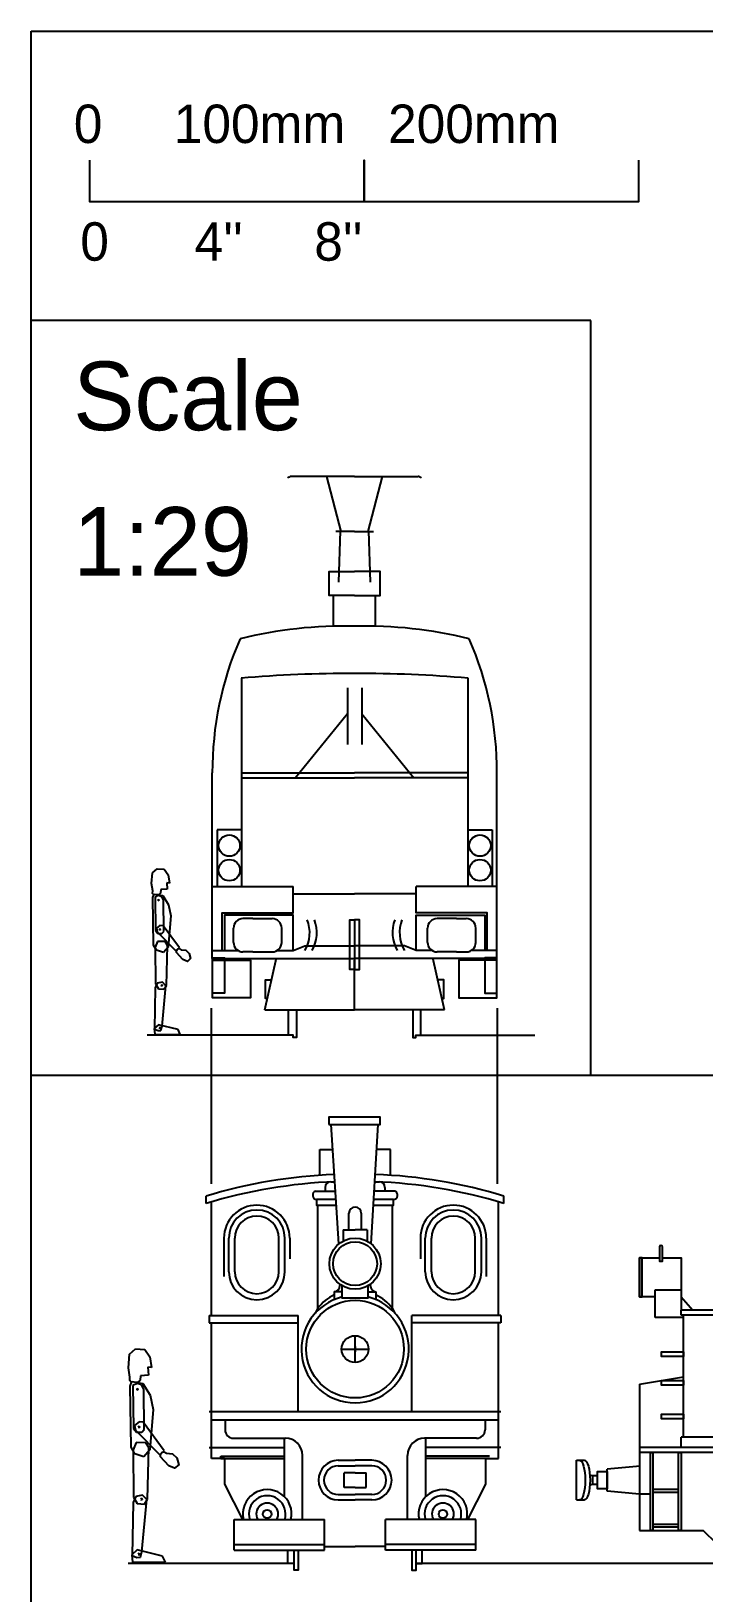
# Model space of a CAD drawing. Extents: x -9190 to 21925, y -3698 to 11555.
# Drawn here: x 20550 to 20795, y 3857 to 4425 of the extents above; entities that cross this region are included whole.
import ezdxf

# ---------------------------------------------------------------- set-up
doc = ezdxf.new("R2010")
doc.units = 0
doc.layers.get('0').update_dxf_attribs({"linetype": 'CONTINUOUS'})
doc.layers.add('1', color=7, linetype='CONTINUOUS')

msp = doc.modelspace()

# ---------------------------------------------------------------- linework, layer by layer
for p, q in [((20753.84, 4319.64), (20550, 4319.64)), ((20753.84, 4045), (20753.84, 4319.64)), ((20667.78, 4262.92), (20644.64, 4262.92)), ((20662.83, 4242.93), (20657.67, 4262.92)), ((20667.78, 4262.92), (20690.92, 4262.92)), ((20672.73, 4242.93), (20677.89, 4262.92)), ((20667.78, 4242.91), (20660.88, 4242.91)), ((20662.02, 4224.4), (20662.67, 4243.09)), ((20667.78, 4242.91), (20674.67, 4242.91)), ((20673.54, 4224.4), (20672.89, 4243.09)), ((20660.13, 4208.43), (20660.13, 4219.64)), ((20675.43, 4208.43), (20675.43, 4219.64)), ((20626.53, 4189.47), (20626.53, 4154.98)), ((20626.53, 4189.47), (20626.53, 4113.6)), ((20709.02, 4189.47), (20709.02, 4154.98)), ((20709.02, 4189.47), (20709.02, 4113.6)), ((20665.19, 4186.02), (20665.19, 4165.33)), ((20670.36, 4186.02), (20670.36, 4165.33)), ((20665.19, 4176.53), (20646.23, 4153.26)), ((20670.36, 4176.53), (20689.33, 4153.26)), ((20615.95, 4087.43), (20615.95, 4154.98)), ((20626.36, 4153.26), (20667.78, 4153.26)), ((20626.53, 4154.98), (20667.78, 4154.98)), ((20709.02, 4154.98), (20667.78, 4154.98)), ((20709.19, 4153.26), (20667.78, 4153.26)), ((20719.61, 4087.43), (20719.61, 4154.98)), ((20626.53, 4134.34), (20617.67, 4134.34)), ((20617.67, 4134.34), (20617.67, 4113.57)), ((20709.02, 4134.34), (20717.88, 4134.34)), ((20717.88, 4134.34), (20717.88, 4113.57)), ((20615.95, 4113.6), (20645.36, 4113.6)), ((20645.36, 4111.02), (20667.78, 4111.02)), ((20690.19, 4111.02), (20667.78, 4111.02)), ((20719.61, 4113.6), (20690.19, 4113.6)), ((20623.66, 4093.31), (20623.66, 4098.52)), ((20630.71, 4101.96), (20627.11, 4101.96)), ((20630.71, 4101.96), (20637.76, 4101.96)), ((20641.21, 4093.31), (20641.21, 4098.52)), ((20694.35, 4093.31), (20694.35, 4098.52)), ((20704.85, 4101.96), (20697.79, 4101.96)), ((20704.84, 4101.96), (20708.45, 4101.96)), ((20711.9, 4093.31), (20711.9, 4098.52)), ((20615.95, 4090.33), (20625.37, 4090.33)), ((20615.95, 4087.43), (20667.78, 4087.43)), ((20630.71, 4089.86), (20627.11, 4089.86)), ((20630.71, 4089.86), (20637.76, 4089.86)), ((20635.02, 4068.78), (20639.33, 4087.74)), ((20639.49, 4090.33), (20645.36, 4090.33)), ((20719.61, 4087.43), (20667.78, 4087.43)), ((20696.06, 4090.33), (20690.19, 4090.33)), ((20700.54, 4068.78), (20696.23, 4087.74)), ((20704.85, 4089.86), (20697.79, 4089.86)), ((20704.84, 4089.86), (20708.45, 4089.86)), ((20719.61, 4090.33), (20710.18, 4090.33)), ((20667.78, 4068.78), (20667.78, 4086.88)), ((20667.78, 4068.78), (20667.78, 4086.88)), ((20635.02, 4068.78), (20667.67, 4068.78)), ((20700.54, 4068.78), (20667.88, 4068.78)), ((20550, 4045), (21639.24, 4045)), ((20662.04, 3983.59), (20659.27, 4027.02)), ((20673.8, 3983.61), (20676.29, 4027.02)), ((20655.05, 4008.54), (20655.05, 4017.87)), ((20655.05, 4017.87), (20659.85, 4017.87)), ((20680.83, 4017.87), (20675.76, 4017.87)), ((20680.83, 4008.54), (20680.83, 4017.87)), ((20653.49, 4002.8), (20660.81, 4002.8)), ((20657.05, 4004.13), (20657.05, 4004.13)), ((20657.05, 4004.13), (20657.05, 4002.8)), ((20659.05, 4006.13), (20660.6, 4006.13)), ((20682.38, 4002.8), (20674.9, 4002.8)), ((20675.09, 4006.13), (20676.83, 4006.13)), ((20678.83, 4004.13), (20678.83, 4002.8)), ((20613.71, 3998.32), (20613.71, 4000.98)), ((20615.71, 3957.43), (20615.71, 3998.91)), ((20720.16, 3957.43), (20720.16, 3998.91)), ((20720.16, 3957.43), (20720.16, 3998.91)), ((20722.16, 3998.32), (20722.16, 4000.98)), ((20665.71, 3988.63), (20665.71, 3994.76)), ((20670.16, 3994.76), (20670.12, 3988.63)), ((20620.16, 3985.65), (20620.16, 3971.65)), ((20621.94, 3973.43), (20621.94, 3985.65)), ((20624.16, 3973.43), (20624.16, 3985.65)), ((20640.16, 3973.43), (20640.16, 3985.65)), ((20642.38, 3973.43), (20642.38, 3985.65)), ((20644.16, 3985.65), (20644.16, 3978.17)), ((20663.58, 3988.63), (20663.58, 3984.61)), ((20663.58, 3988.63), (20667.94, 3988.63)), ((20664.6, 3988.63), (20665.71, 3988.63)), ((20672.3, 3988.63), (20667.94, 3988.63)), ((20672.3, 3988.63), (20672.3, 3984.61)), ((20691.71, 3985.65), (20691.71, 3978.17)), ((20693.49, 3973.43), (20693.49, 3985.65)), ((20695.71, 3973.43), (20695.71, 3985.65)), ((20711.71, 3973.43), (20711.71, 3985.65)), ((20713.94, 3973.43), (20713.94, 3985.65)), ((20715.71, 3985.65), (20715.71, 3971.65)), ((20662.38, 3968.85), (20662.38, 3968.35)), ((20673.49, 3968.85), (20673.49, 3968.35)), ((20660.35, 3966.14), (20660.35, 3963.27)), ((20675.52, 3966.14), (20675.52, 3963.27)), ((20681.49, 3964.8), (20681.49, 3960.18)), ((20777.21, 3966.79), (20786.65, 3966.79)), ((20777.21, 3956.77), (20777.21, 3966.79)), ((20786.65, 3964.32), (20790.88, 3959.43)), ((20614.83, 3957.43), (20647.27, 3957.43)), ((20614.83, 3957.43), (20614.83, 3954.77)), ((20647.27, 3922.58), (20647.27, 3957.43)), ((20654.38, 3960.18), (20653.46, 3958.39)), ((20681.49, 3960.18), (20682.41, 3958.39)), ((20688.6, 3922.58), (20688.6, 3957.43)), ((20721.05, 3957.43), (20688.6, 3957.43)), ((20721.05, 3957.43), (20721.05, 3954.77)), ((20787.54, 3956.77), (20777.21, 3956.77)), ((20941.54, 3959.43), (20786.65, 3959.43)), ((20786.65, 3957.65), (20786.65, 3959.43)), ((20941.54, 3957.65), (20786.65, 3957.65)), ((20787.54, 3913.21), (20787.54, 3957.65)), ((20614.83, 3954.77), (20647.27, 3954.77)), ((20615.71, 3905.45), (20615.71, 3954.77)), ((20721.05, 3954.77), (20688.6, 3954.77)), ((20720.16, 3919.47), (20720.16, 3954.77)), ((20720.16, 3905.45), (20720.16, 3954.77)), ((20663.05, 3945.24), (20672.83, 3945.24)), ((20666.7, 3945.24), (20669.17, 3945.24)), ((20667.94, 3940.35), (20667.94, 3950.13)), ((20667.94, 3946.21), (20667.94, 3944.27)), ((20771.54, 3932.54), (20787.54, 3935.14)), ((20771.54, 3932.54), (20771.54, 3879.21)), ((20614.83, 3922.58), (20721.05, 3922.58)), ((20615.71, 3919.47), (20720.16, 3919.47)), ((20620.6, 3919.47), (20620.6, 3915.91)), ((20715.27, 3919.47), (20715.27, 3915.91)), ((20623.71, 3912.8), (20642.6, 3912.8)), ((20642.22, 3891.51), (20642.22, 3912.8)), ((20712.16, 3912.8), (20693.27, 3912.8)), ((20693.65, 3891.51), (20693.65, 3912.8)), ((20941.54, 3913.21), (20786.65, 3913.21)), ((20786.65, 3909.43), (20786.65, 3913.21)), ((20614.83, 3909.45), (20642.22, 3909.45)), ((20620.38, 3905.44), (20615.71, 3905.44)), ((20619.05, 3905.44), (20619.05, 3906.33)), ((20619.05, 3906.33), (20642.22, 3906.33)), ((20619.05, 3905.44), (20642.22, 3905.44)), ((20620.38, 3905.44), (20620.38, 3896.11)), ((20648.83, 3883.22), (20648.83, 3906.58)), ((20687.05, 3883.22), (20687.05, 3906.58)), ((20721.05, 3909.45), (20693.65, 3909.45)), ((20716.83, 3906.33), (20693.65, 3906.33)), ((20716.83, 3905.44), (20693.65, 3905.44)), ((20715.49, 3905.44), (20720.16, 3905.44)), ((20715.49, 3905.44), (20715.49, 3896.11)), ((20951.54, 3909.43), (20771.54, 3909.43)), ((20771.54, 3909.43), (20771.54, 3907.65)), ((20951.54, 3907.65), (20771.54, 3907.65)), ((20661.83, 3904.78), (20667.94, 3904.78)), ((20661.83, 3902.78), (20667.94, 3902.78)), ((20663.94, 3894.89), (20663.94, 3900.22)), ((20667.94, 3900.22), (20663.94, 3900.22)), ((20674.05, 3904.78), (20667.94, 3904.78)), ((20674.05, 3902.78), (20667.94, 3902.78)), ((20667.94, 3900.22), (20671.94, 3900.22)), ((20671.94, 3894.89), (20671.94, 3900.22)), ((20748.6, 3904.78), (20751.49, 3904.78)), ((20748.6, 3890.33), (20748.6, 3904.78)), ((20771.71, 3902.67), (20759.71, 3901.56)), ((20759.71, 3893.56), (20759.71, 3901.56)), ((20620.38, 3896.11), (20626.98, 3883.22)), ((20667.94, 3894.89), (20663.94, 3894.89)), ((20667.94, 3894.89), (20671.94, 3894.89)), ((20715.49, 3896.11), (20708.9, 3883.22)), ((20754.38, 3899.11), (20753.43, 3899.36)), ((20754.38, 3896), (20753.43, 3895.75)), ((20756.16, 3899.11), (20754.38, 3899.11)), ((20754.38, 3899.11), (20754.38, 3896)), ((20756.16, 3896), (20754.38, 3896)), ((20661.83, 3892.33), (20667.94, 3892.33)), ((20661.83, 3890.33), (20667.94, 3890.33)), ((20674.05, 3892.33), (20667.94, 3892.33)), ((20674.05, 3890.33), (20667.94, 3890.33)), ((20748.6, 3890.33), (20751.49, 3890.33)), ((20771.54, 3892.45), (20759.71, 3893.56)), ((20623.94, 3872.11), (20623.94, 3883.22)), ((20623.94, 3883.22), (20656.83, 3883.22)), ((20644.16, 3884.1), (20644.16, 3884.1)), ((20656.83, 3872.11), (20656.83, 3883.22)), ((20679.05, 3872.11), (20679.05, 3883.22)), ((20711.94, 3883.22), (20679.05, 3883.22)), ((20691.71, 3884.1), (20691.71, 3884.1)), ((20691.71, 3884.1), (20691.71, 3884.1)), ((20711.94, 3872.11), (20711.94, 3883.22)), ((20771.54, 3879.21), (20794.75, 3879.21)), ((20799.64, 3874.32), (20794.75, 3879.21)), ((20623.94, 3874.11), (20656.83, 3874.11)), ((20623.94, 3872.11), (20656.83, 3872.11)), ((20645.71, 3864.78), (20645.71, 3872.11)), ((20656.83, 3873.44), (20667.94, 3873.44)), ((20679.05, 3873.44), (20667.94, 3873.44)), ((20711.94, 3874.11), (20679.05, 3874.11)), ((20711.94, 3872.11), (20679.05, 3872.11)), ((20690.16, 3864.78), (20690.16, 3872.11)), ((20621.27, 3867.22), (20621.27, 3867.22))]:
    msp.add_line(p, q)
at = {"color": 1}
for p, q in [((20615.71, 4005.43), (20615.71, 4069.42)), ((20719.84, 4005.43), (20719.84, 4069.42))]:
    msp.add_line(p, q, dxfattribs=at)
at = {"color": 5}
for p, q in [((20644.97, 4059.51), (20592.28, 4059.51)), ((20690.12, 4059.51), (20733.43, 4059.51)), ((20645.71, 3867.22), (20585.29, 3867.22)), ((21201.42, 3867.22), (20690.16, 3867.22))]:
    msp.add_line(p, q, dxfattribs=at)
for points in [[(20550, 4425), (21925, 4425), (21925, 3560), (20550, 3560)], [(20667.78, 4083.43), (20666.05, 4083.43), (20666.05, 4101.53), (20667.78, 4101.53)], [(20667.78, 4083.43), (20669.5, 4083.43), (20669.5, 4101.53), (20667.78, 4101.53)], [(20603.89, 4091.04), (20604.6, 4090.61), (20606.27, 4090.45), (20607.48, 4089.3), (20608.02, 4087.39), (20606.86, 4086.38), (20605.27, 4087.08), (20602.93, 4089.65), (20602.86, 4090.34), (20603.4, 4090.95)], [(20616.05, 4087.74), (20620.36, 4087.74), (20620.36, 4074.81), (20616.05, 4074.81)], [(20719.5, 4087.74), (20715.19, 4087.74), (20715.19, 4074.81), (20719.5, 4074.81)], [(20616.05, 4086.88), (20629.85, 4086.88), (20629.85, 4073.09), (20616.05, 4073.09)], [(20719.5, 4086.88), (20705.71, 4086.88), (20705.71, 4073.09), (20719.5, 4073.09)], [(20658.44, 4027.02), (20677.11, 4027.02), (20677.11, 4029.69), (20658.44, 4029.69)], [(20771.54, 3964.32), (20772.43, 3964.32), (20772.43, 3978.54), (20771.54, 3978.54)], [(20787.54, 3942.54), (20779.54, 3942.54), (20779.54, 3944.32), (20787.54, 3944.32)], [(20787.54, 3932.09), (20779.54, 3932.09), (20779.54, 3933.87), (20787.54, 3933.87)], [(20787.54, 3919.84), (20779.54, 3919.84), (20779.54, 3921.62), (20787.54, 3921.62)], [(20598.38, 3907.88), (20599.28, 3907.32), (20601.44, 3907.11), (20602.99, 3905.64), (20603.7, 3903.17), (20602.2, 3901.86), (20600.15, 3902.77), (20597.13, 3906.08), (20597.05, 3906.98), (20597.74, 3907.76)], [(20775.54, 3907.65), (20771.54, 3907.65), (20771.54, 3892.54), (20775.54, 3892.54)], [(20775.54, 3907.65), (20776.43, 3907.65), (20776.43, 3879.21), (20775.54, 3879.21)], [(20785.76, 3907.65), (20786.65, 3907.65), (20786.65, 3879.21), (20785.76, 3879.21)], [(20759.71, 3894.44), (20756.16, 3894.44), (20756.16, 3900.67), (20759.71, 3900.67)], [(20776.43, 3893.21), (20785.76, 3893.21), (20785.76, 3894.1), (20776.43, 3894.1)], [(20776.43, 3880.54), (20785.76, 3880.54), (20785.76, 3881.43), (20776.43, 3881.43)]]:
    msp.add_lwpolyline(points, close=True)
for points in [[(20571.26, 4378.06), (20571.26, 4363.06), (20671.26, 4363.06), (20671.26, 4378.06), (20671.26, 4363.06), (20771.26, 4363.06), (20771.26, 4378.06)], [(20667.78, 4219.64), (20658.47, 4219.64), (20658.47, 4228.27), (20667.78, 4228.27)], [(20667.78, 4219.64), (20677.09, 4219.64), (20677.09, 4228.27), (20667.78, 4228.27)], [(20619.5, 4090.33), (20619.5, 4104.12), (20645.36, 4104.12), (20645.36, 4113.6)], [(20716.05, 4090.33), (20716.05, 4104.12), (20690.19, 4104.12), (20690.19, 4113.6)], [(20639.49, 4090.33), (20645.36, 4090.33), (20645.36, 4103.26), (20620.36, 4103.26), (20620.36, 4090.33), (20625.37, 4090.33)], [(20696.06, 4090.33), (20690.19, 4090.33), (20690.19, 4103.26), (20715.19, 4103.26), (20715.19, 4090.33), (20710.18, 4090.33)], [(20645.36, 4090.33), (20649.67, 4092.05), (20667.78, 4092.05)], [(20690.19, 4090.33), (20685.88, 4092.05), (20667.78, 4092.05)], [(20635.94, 4072.84), (20635.35, 4072.84), (20635.35, 4079.74), (20637.51, 4079.74)], [(20699.61, 4072.84), (20700.21, 4072.84), (20700.21, 4079.74), (20698.04, 4079.74)], [(20646.64, 4068.78), (20646.64, 4058.64), (20645.43, 4058.64), (20645.43, 4059.51), (20643.71, 4059.51), (20643.71, 4068.78)], [(20688.92, 4068.78), (20688.92, 4058.64), (20690.12, 4058.64), (20690.12, 4059.51), (20691.85, 4059.51), (20691.85, 4068.78)], [(20661.01, 3999.69), (20653.94, 3999.69), (20653.94, 3997.69), (20661.14, 3997.69)], [(20654.38, 3960.18), (20654.38, 3997.69), (20661.14, 3997.69)], [(20674.61, 3997.69), (20681.94, 3997.69), (20681.94, 3999.69), (20674.72, 3999.69)], [(20674.61, 3997.69), (20681.49, 3997.69), (20681.49, 3960.18)], [(20778.76, 3982.43), (20778.76, 3977.21), (20779.87, 3977.21), (20779.87, 3982.43)], [(20777.21, 3964.32), (20771.54, 3964.32), (20771.54, 3978.54), (20778.76, 3978.54)], [(20779.87, 3978.54), (20786.65, 3978.54), (20786.65, 3959.43)], [(20672.6, 3968.27), (20672.6, 3963.83), (20663.27, 3963.83), (20663.27, 3968.27)], [(20663.27, 3966.13), (20660.35, 3966.13)], [(20672.6, 3966.13), (20675.52, 3966.13)], [(20647.27, 3872.11), (20647.27, 3864.78), (20645.71, 3864.78), (20645.71, 3867.22), (20643.49, 3867.22), (20643.49, 3872.11)], [(20688.6, 3872.11), (20688.6, 3864.78), (20690.16, 3864.78), (20690.16, 3867.22), (20692.38, 3867.22), (20692.38, 3872.11)]]:
    msp.add_lwpolyline(points)
for centre, radius in [((20622.13, 4128.57), 3.89), ((20713.43, 4128.57), 3.89), ((20622.13, 4119.6), 3.89), ((20713.43, 4119.6), 3.89), ((20667.94, 3976.35), 9.33), ((20667.94, 3976.35), 8), ((20667.94, 3945.24), 17.78), ((20667.94, 3945.24), 4.89), ((20635.94, 3885.22), 1.56), ((20699.94, 3885.22), 1.56)]:
    msp.add_circle(centre, radius)
for centre, radius, start, end in [((20644.75, 4261.17), 1.75, 93.7342, 141.8218), ((20690.81, 4261.17), 1.75, 38.1782, 86.2658), ((20664.34, 4048.06), 160.41, 88.7711, 103.8033), ((20671.22, 4048.06), 160.41, 76.1967, 91.2289), ((20737.11, 4155.37), 121.16, 156.4201, 180.1823), ((20598.45, 4155.37), 121.16, 359.8177, 23.5799), ((20665.64, 3745.06), 446.13, 89.7255, 95.0463), ((20669.91, 3745.06), 446.13, 84.9537, 90.2745), ((20627.11, 4098.52), 3.45, 90, 180), ((20637.76, 4098.52), 3.45, 0, 90), ((20638.31, 4096.84), 13.1, 330.1936, 21.009), ((20640.89, 4096.84), 13.1, 330.1936, 21.009), ((20694.66, 4096.84), 13.1, 158.991, 209.8064), ((20697.25, 4096.84), 13.1, 158.991, 209.8064), ((20697.79, 4098.52), 3.45, 90, 180), ((20708.45, 4098.52), 3.45, 0, 90), ((20627.11, 4093.31), 3.45, 180, 270), ((20637.76, 4093.31), 3.45, 270, 0), ((20697.79, 4093.31), 3.45, 180, 270), ((20708.45, 4093.31), 3.45, 270, 0), ((20667.94, 3821.23), 187.75, 92.2917, 106.7859), ((20667.94, 3821.23), 187.75, 73.2141, 87.769), ((20667.94, 3818.57), 187.75, 92.24, 106.7859), ((20654.1, 4001.3), 1.62, 112.1663, 264.0939), ((20659.05, 4004.13), 2, 90, 180), ((20667.94, 3818.57), 187.75, 73.2141, 87.8154), ((20676.83, 4004.13), 2, 0, 90), ((20681.77, 4001.3), 1.62, 275.9061, 67.8337), ((20632.16, 3985.65), 12, 0, 180), ((20667.94, 3994.76), 2.22, 0, 180), ((20703.71, 3985.65), 12, 0, 180), ((20632.16, 3985.65), 10.22, 0, 180), ((20632.16, 3985.65), 8, 0, 180), ((20703.71, 3985.65), 10.22, 0, 180), ((20703.71, 3985.65), 8, 0, 180), ((20779.31, 3982.43), 0.556, 0, 180), ((20632.16, 3973.43), 10.22, 180, 0), ((20632.16, 3973.43), 8, 180, 0), ((20703.71, 3973.43), 10.22, 180, 0), ((20703.71, 3973.43), 8, 180, 0), ((20660.16, 3968.35), 2.22, 274.8937, 0), ((20675.71, 3968.35), 2.22, 180, 265.1063), ((20667.94, 3945.24), 19.56, 103.8061, 76.1939), ((20667.94, 3949.61), 17.18, 116.2057, 142.0795), ((20667.94, 3949.61), 17.18, 37.9205, 63.7943), ((20623.71, 3915.91), 3.11, 180, 270), ((20642.6, 3906.58), 6.22, 0, 90), ((20693.27, 3906.58), 6.22, 90, 180), ((20712.16, 3915.91), 3.11, 270, 0), ((20661.83, 3897.56), 7.22, 90, 270), ((20661.83, 3897.56), 5.22, 90, 270), ((20674.05, 3897.56), 7.22, 270, 90), ((20674.05, 3897.56), 5.22, 270, 90), ((20635.94, 3885.22), 8.89, 346.9971, 193.0029), ((20699.94, 3885.22), 8.89, 346.9971, 193.0029), ((20635.94, 3885.22), 6.67, 342.5424, 197.4576), ((20635.94, 3885.22), 4, 330, 210), ((20699.94, 3885.22), 6.67, 342.5424, 197.4576), ((20699.94, 3885.22), 4, 330, 210)]:
    msp.add_arc(centre, radius, start, end)
at = {"extrusion": (0, 0, -1)}
for centre in [(20749.71, 3897.56), (20751.49, 3897.56)]:
    msp.add_ellipse(centre, major_axis=(0, -7.22), ratio=0.276923, start_param=3.141593, end_param=6.283185, dxfattribs=at)
at = {"layer": '1', "color": 7}
for p, q in [((20593.81, 4114.74), (20594.11, 4118.61)), ((20594.11, 4118.61), (20595.85, 4120.11)), ((20595.85, 4120.11), (20598.43, 4119.91)), ((20598.43, 4119.91), (20599.9, 4117.85)), ((20599.9, 4117.85), (20600.32, 4114.89)), ((20594.26, 4112.1), (20593.81, 4114.74)), ((20594.18, 4111.13), (20594.26, 4112.1)), ((20594.48, 4110.78), (20594.18, 4111.13)), ((20594.32, 4109.61), (20594.77, 4110.87)), ((20596.42, 4110.63), (20594.48, 4110.78)), ((20594.77, 4110.87), (20597.92, 4110.34)), ((20596.27, 4110.37), (20595.1, 4109.8)), ((20597.57, 4109.92), (20596.27, 4110.37)), ((20597.12, 4111.23), (20596.42, 4110.63)), ((20597.21, 4112.52), (20597.12, 4111.23)), ((20599.5, 4112.67), (20597.21, 4112.52)), ((20598.14, 4108.76), (20597.57, 4109.92)), ((20597.92, 4110.34), (20600, 4107.03)), ((20599.35, 4114.96), (20599.5, 4112.67)), ((20600.32, 4114.89), (20599.35, 4114.96)), ((20594.59, 4092.35), (20594.32, 4109.61)), ((20595.1, 4109.8), (20595.27, 4097.62)), ((20596.4, 4108.63), (20596.04, 4108.67)), ((20596.58, 4108.9), (20596.4, 4108.63)), ((20596.4, 4108.63), (20596.58, 4108.9)), ((20596.58, 4108.32), (20596.4, 4108.63)), ((20598.31, 4097.3), (20598.14, 4108.76)), ((20600, 4107.03), (20600.83, 4102.99)), ((20596.88, 4099.49), (20595.57, 4098.49)), ((20595.57, 4098.49), (20595.84, 4097.18)), ((20598.02, 4099.36), (20596.88, 4099.49)), ((20603.95, 4091.28), (20598.02, 4099.36)), ((20600.83, 4102.99), (20599.9, 4091.57)), ((20596.02, 4093.69), (20595.16, 4091.59)), ((20595.27, 4097.62), (20596.13, 4096.6)), ((20595.84, 4097.18), (20602.66, 4090.18)), ((20598.79, 4093.61), (20596.02, 4093.69)), ((20596.13, 4096.6), (20597.58, 4096.58)), ((20596.87, 4098.04), (20596.58, 4098.26)), ((20596.86, 4097.68), (20596.87, 4098.04)), ((20597.16, 4098.18), (20596.87, 4098.04)), ((20596.87, 4098.04), (20597.16, 4098.18)), ((20597.58, 4096.58), (20598.31, 4097.3)), ((20599.62, 4092.22), (20598.79, 4093.61)), ((20595.68, 4090.47), (20594.59, 4092.35)), ((20595.16, 4091.59), (20595.29, 4078.23)), ((20598.2, 4089.58), (20595.68, 4090.47)), ((20599.9, 4091.57), (20598.2, 4089.58)), ((20599.26, 4077.66), (20599.62, 4092.22)), ((20602.66, 4090.18), (20603.95, 4091.28)), ((20595.15, 4076.75), (20594.93, 4061.77)), ((20595.91, 4078.42), (20595.15, 4076.75)), ((20595.29, 4078.23), (20596.3, 4076.42)), ((20597.84, 4078.81), (20595.91, 4078.42)), ((20596.3, 4076.42), (20598.35, 4076.28)), ((20597.58, 4077.67), (20597.31, 4077.92)), ((20597.54, 4077.31), (20597.58, 4077.67)), ((20597.88, 4077.78), (20597.58, 4077.67)), ((20597.66, 4062.8), (20599.02, 4077.52)), ((20599.02, 4077.52), (20597.84, 4078.81)), ((20598.35, 4076.28), (20599.26, 4077.66)), ((20596.3, 4063.34), (20594.8, 4061.94)), ((20594.8, 4061.94), (20595.01, 4059.91)), ((20594.93, 4061.77), (20596.18, 4061.2)), ((20595.01, 4059.91), (20604.29, 4059.83)), ((20596.18, 4061.2), (20597.2, 4061.24)), ((20603.49, 4061.6), (20596.3, 4063.34)), ((20596.84, 4062.15), (20596.56, 4062.38)), ((20596.82, 4061.79), (20596.84, 4062.15)), ((20596.84, 4062.15), (20596.82, 4061.79)), ((20597.13, 4062.29), (20596.84, 4062.15)), ((20597.2, 4061.24), (20597.66, 4062.8)), ((20604.29, 4059.83), (20603.49, 4061.6)), ((20585.76, 3943.41), (20588, 3945.34)), ((20588, 3945.34), (20591.33, 3945.08)), ((20591.33, 3945.08), (20593.23, 3942.42)), ((20585.38, 3938.42), (20585.76, 3943.41)), ((20593.23, 3942.42), (20593.77, 3938.61)), ((20585.95, 3935.02), (20585.38, 3938.42)), ((20585.86, 3933.77), (20585.95, 3935.02)), ((20586.24, 3933.32), (20585.86, 3933.77)), ((20589.64, 3933.9), (20588.74, 3933.13)), ((20589.77, 3935.57), (20589.64, 3933.9)), ((20592.72, 3935.76), (20589.77, 3935.57)), ((20592.52, 3938.71), (20592.72, 3935.76)), ((20593.77, 3938.61), (20592.52, 3938.71)), ((20586.04, 3931.81), (20586.61, 3933.43)), ((20586.38, 3909.56), (20586.04, 3931.81)), ((20588.74, 3933.13), (20586.24, 3933.32)), ((20586.61, 3933.43), (20590.67, 3932.76)), ((20588.55, 3932.79), (20587.05, 3932.06)), ((20587.05, 3932.06), (20587.26, 3916.36)), ((20588.71, 3930.55), (20588.25, 3930.6)), ((20590.22, 3932.21), (20588.55, 3932.79)), ((20588.94, 3930.89), (20588.71, 3930.55)), ((20588.71, 3930.55), (20588.94, 3930.89)), ((20588.95, 3930.14), (20588.71, 3930.55)), ((20590.96, 3930.71), (20590.22, 3932.21)), ((20590.67, 3932.76), (20593.36, 3928.48)), ((20591.18, 3915.95), (20590.96, 3930.71)), ((20593.36, 3928.48), (20594.43, 3923.27)), ((20594.43, 3923.27), (20593.23, 3908.55)), ((20589.34, 3918.77), (20587.64, 3917.48)), ((20587.64, 3917.48), (20588, 3915.79)), ((20589.32, 3916.9), (20588.95, 3917.18)), ((20589.31, 3916.43), (20589.32, 3916.9)), ((20589.69, 3917.08), (20589.32, 3916.9)), ((20589.32, 3916.9), (20589.69, 3917.08)), ((20590.8, 3918.6), (20589.34, 3918.77)), ((20598.45, 3908.19), (20590.8, 3918.6)), ((20588.23, 3911.3), (20587.12, 3908.59)), ((20587.26, 3916.36), (20588.37, 3915.04)), ((20588, 3915.79), (20596.78, 3906.77)), ((20591.79, 3911.19), (20588.23, 3911.3)), ((20588.37, 3915.04), (20590.23, 3915.02)), ((20590.23, 3915.02), (20591.18, 3915.95)), ((20592.87, 3909.4), (20591.79, 3911.19)), ((20587.79, 3907.13), (20586.38, 3909.56)), ((20587.12, 3908.59), (20587.29, 3891.36)), ((20591.04, 3905.99), (20587.79, 3907.13)), ((20593.23, 3908.55), (20591.04, 3905.99)), ((20592.4, 3890.63), (20592.87, 3909.4)), ((20596.78, 3906.77), (20598.45, 3908.19)), ((20587.11, 3889.46), (20586.82, 3870.15)), ((20588.08, 3891.61), (20587.11, 3889.46)), ((20587.29, 3891.36), (20588.59, 3889.03)), ((20590.58, 3892.11), (20588.08, 3891.61)), ((20588.59, 3889.03), (20591.23, 3888.85)), ((20590.24, 3890.64), (20589.89, 3890.96)), ((20590.19, 3890.18), (20590.24, 3890.64)), ((20590.63, 3890.79), (20590.24, 3890.64)), ((20590.34, 3871.47), (20592.1, 3890.45)), ((20592.1, 3890.45), (20590.58, 3892.11)), ((20591.23, 3888.85), (20592.4, 3890.63)), ((20588.59, 3872.17), (20586.65, 3870.37)), ((20597.85, 3869.93), (20588.59, 3872.17)), ((20589.75, 3869.47), (20590.34, 3871.47)), ((20586.65, 3870.37), (20586.92, 3867.75)), ((20586.82, 3870.15), (20588.43, 3869.42)), ((20586.92, 3867.75), (20598.89, 3867.64)), ((20588.43, 3869.42), (20589.75, 3869.47)), ((20589.28, 3870.64), (20588.92, 3870.94)), ((20589.26, 3870.18), (20589.28, 3870.64)), ((20589.28, 3870.64), (20589.26, 3870.18)), ((20589.66, 3870.81), (20589.28, 3870.64)), ((20598.89, 3867.64), (20597.85, 3869.93))]:
    msp.add_line(p, q, dxfattribs=at)

# ---------------------------------------------------------------- texts
at = {"char_height": 14, "attachment_point": 1}
for s, insert, width in [('0     100mm   200mm', (20565.51, 4398.3), 255.6329), ("0      4''     8''", (20567.88, 4355.46), 236.369)]:
    msp.add_mtext(s, dxfattribs=dict(at, insert=insert, width=width))
at = {"color": 5, "char_height": 25, "width": 88.9488, "attachment_point": 1}
for s, insert in [('Scale', (20565.3, 4304.75)), ('1:29', (20565.3, 4251.78))]:
    msp.add_mtext(s, dxfattribs=dict(at, insert=insert))

doc.saveas('drawing.dxf')
